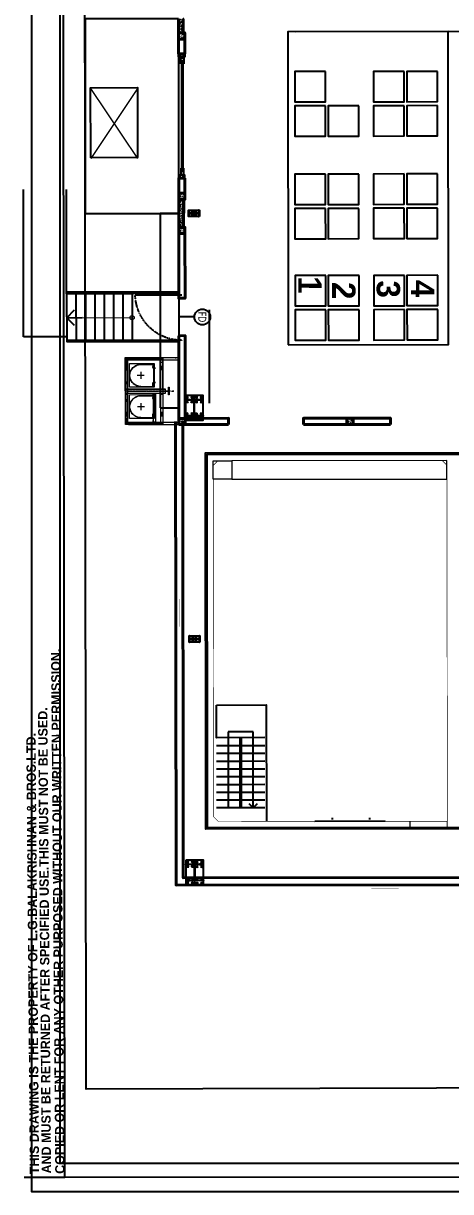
# Model space of a CAD drawing. Header units: feet. Extents: x -99009 to 3252343, y -11094690 to 9035152.
# Drawn here: x 2397551 to 2411264, y -2013009 to -1975477 of the extents above; entities that cross this region are included whole.
import ezdxf

# ---------------------------------------------------------------- set-up
doc = ezdxf.new("R2010")
doc.units = ezdxf.units.FT
for name, pattern in [('CENTER', [2, 1.25, -0.25, 0.25, -0.25]), ('HIDDEN', [0.375, 0.25, -0.125]), ('HIDDEN2', [0.1875, 0.125, -0.0625])]:
    doc.linetypes.add(name, pattern=pattern)
for name, color, linetype in [('1', 1, 'Continuous'), ('DOOR', 5, 'Continuous'), ('HATCH', 252, 'Continuous'), ('TEXT DETAILS', 190, 'Continuous'), ('WALL DIMENSIONS', 40, 'Continuous')]:
    doc.layers.add(name, color=color, linetype=linetype)
for name, color, linetype, lineweight in [('ELEVATION', 2, 'Continuous', 25), ('ELEVATION 1', 254, 'Continuous', 15), ('GANGWAY', 51, 'Continuous', 25), ('RCC', 3, 'Continuous', 40), ('ROAD', 134, 'Continuous', 0), ('WALL', 10, 'Continuous', 40)]:
    doc.layers.add(name, color=color, linetype=linetype, lineweight=lineweight)
doc.styles.add('CALIBRI', font='calibri.ttf', dxfattribs={"width": 0.8})
doc.styles.get("Standard").update_dxf_attribs({"font": 'GOTHICB.TTF'})
doc.dimstyles.new('MERAKI 100', dxfattribs={"dimtxt": 1250, "dimasz": 500, "dimexe": 150, "dimexo": 0, "dimgap": 0, "dimtad": 0, "dimdec": 0, "dimzin": 0, "dimdsep": 46, "dimtxsty": 'CALIBRI', "dimblk": 'OPEN90', "dimcen": 0, "dimclrd": 8, "dimclre": 8, "dimclrt": 256, "dimadec": 0, "dimazin": 0, "dimtfac": 1, "dimtdec": 0, "dimtix": 1, "dimtofl": 0, "dimtmove": 0, "dimatfit": 0, "dimldrblk": 'OPEN90', "dimfxl": 1, "dimtolj": 1, "dimtzin": 0, "dimlwd": -1, "dimlwe": -1, "dimarcsym": 1})

# ---------------------------------------------------------------- blocks, each defined once
blk = doc.blocks.new('CHANNEL')
for points in [[(-50, 100), (0, 100), (0, 0), (-200, 0), (-200, 100), (-150, 100)], [(-129, 50), (-171, 50)], [(-150, 71), (-150, 29)], [(-29, 50), (-71, 50)], [(-50, 71), (-50, 29)]]:
    blk.add_lwpolyline(points)
blk = doc.blocks.new('RS-1')
for points in [[(272528, 232713), (272328, 232713), (272328, 232613), (272528, 232613)], [(275878, 232713), (276078, 232713), (276078, 232613), (275878, 232613)]]:
    blk.add_lwpolyline(points)
blk.add_lwpolyline([(275978, 232688), (275978, 232638), (272428, 232638), (272428, 232688)], close=True)
at = {"layer": 'ELEVATION'}
blk.add_lwpolyline([(272303, 232783), (276103, 232783)], dxfattribs=at)
at = {"layer": 'ELEVATION', "xscale": -1, "rotation": 89.99999999999994}
blk.add_blockref('CHANNEL', (272303, 232583), dxfattribs=at)
at = {"layer": 'ELEVATION', "rotation": 270}
blk.add_blockref('CHANNEL', (276103, 232583), dxfattribs=at)
blk = doc.blocks.new('SL')
at = {"layer": 'ELEVATION 1', "color": 1, "true_color": 0xff0000}
for points in [[(-37.9, 5), (-36.3, 5)], [(-37.9, 2.5), (-36.3, 2.5)], [(0, -0.1), (0, 0.1)], [(37.8, 5), (36.3, 5)], [(37.8, 2.5), (36.3, 2.5)], [(-27.1, -12.7), (-27.1, -13.6)], [(-25.7, -13.8), (-25.7, -12.4)], [(-24.3, -12.7), (-24.3, -13.6)], [(0, -1.7), (0, -0.4)], [(0, -2.2), (0, -1.9)], [(0, -4.2), (0, -3.9)], [(0, -5.7), (0, -4.4)], [(0, -6.2), (0, -6)], [(0, -7.7), (0, -6.5)], [(0, -8.3), (0, -8)], [(0, -9.8), (0, -8.5)], [(0, -10.3), (0, -10)], [(0, -11.8), (0, -10.5)], [(0, -12.3), (0, -12.1)], [(0, -13.8), (0, -12.6)], [(24.3, -12.7), (24.3, -13.6)], [(25.7, -13.8), (25.7, -12.4)], [(27.1, -12.7), (27.1, -13.6)], [(-35.3, -23.6), (-36.8, -23.6)], [(-36.5, -22.2), (-35.6, -22.2)], [(-36.5, -25), (-35.6, -25)], [(-36.1, -22.6), (-36.1, -21.8)], [(-36.1, -24.3), (-36.1, -22.9)], [(-36.1, -24.6), (-36.1, -25.4)], [(-26.7, -13.2), (-27.5, -13.2)], [(-26.4, -13.2), (-25, -13.2)], [(-24.7, -13.2), (-23.9, -13.2)], [(0, -14.4), (0, -14.1)], [(0, -15.9), (0, -14.6)], [(0, -16.4), (0, -16.1)], [(0, -17.9), (0, -16.6)], [(0, -18.4), (0, -18.2)], [(0, -19.9), (0, -18.7)], [(0, -20.4), (0, -20.1)], [(0, -21.9), (0, -20.6)], [(0, -22.4), (0, -22.1)], [(0, -23.9), (0, -22.6)], [(0, -24.4), (0, -24.2)], [(0, -26), (0, -24.7)], [(3, -22.7), (3, -20.1)], [(3.8, -23.2), (3.8, -21.9)], [(24.7, -13.2), (23.9, -13.2)], [(25, -13.2), (26.4, -13.2)], [(26.7, -13.2), (27.5, -13.2)], [(33.3, -23.2), (33.3, -22.1)], [(35.3, -23.6), (36.7, -23.6)], [(36.5, -22.2), (35.6, -22.2)], [(36.5, -25), (35.6, -25)], [(36.1, -22.6), (36.1, -21.8)], [(36.1, -24.3), (36.1, -22.9)], [(36.1, -24.6), (36.1, -25.4)], [(-21.3, -36.3), (-13.5, -36.3)], [(-17.4, -32.4), (-17.4, -40.2)], [(0, -26.5), (0, -26.2)], [(0, -28), (0, -26.7)], [(0, -28.5), (0, -28.2)], [(0, -30), (0, -28.7)], [(0, -30.5), (0, -30.3)], [(0, -32), (0, -30.8)], [(0, -32.6), (0, -32.3)], [(0, -34.1), (0, -32.8)], [(0, -34.6), (0, -34.3)], [(0, -36.1), (0, -34.8)], [(0, -36.6), (0, -36.4)], [(0, -38.1), (0, -36.9)], [(0, -38.7), (0, -38.4)], [(0, -40.2), (0, -38.9)], [(13.5, -36.3), (21.3, -36.3)], [(17.4, -32.4), (17.4, -40.2)], [(-35.3, -41.7), (-36.8, -41.7)], [(-35.3, -46.9), (-36.7, -46.9)], [(-36.7, -46.9), (-36.7, -48.7)], [(-32.5, -52.9), (-32.9, -52.9), (-33.2, -52.9), (-33.5, -52.8), (-33.9, -52.7), (-34.2, -52.5), (-34.5, -52.4), (-34.8, -52.2), (-35.1, -52), (-35.4, -51.8), (-35.6, -51.5), (-35.9, -51.3), (-36.1, -51), (-36.2, -50.7), (-36.4, -50.4), (-36.5, -50.1), (-36.7, -49.7), (-36.7, -49.4), (-36.7, -49.1), (-36.7, -48.7)], [(-35.3, -48.7), (-36.7, -48.7)], [(-36.5, -40.3), (-35.6, -40.3)], [(-36.5, -43.1), (-35.6, -43.1)], [(-36.1, -40.8), (-36.1, -39.9)], [(-36.1, -42.5), (-36.1, -40.9)], [(-36.1, -42.7), (-36.1, -43.5)], [(-35.3, -46.9), (-35.3, -48.7)], [(-32.5, -51.4), (-32.9, -51.4), (-33.1, -51.4), (-33.4, -51.3), (-33.6, -51.2), (-33.9, -51.1), (-34.1, -50.9), (-34.4, -50.8), (-34.5, -50.5), (-34.7, -50.3), (-34.9, -50.1), (-35.1, -49.8), (-35.1, -49.6), (-35.2, -49.2), (-35.2, -49), (-35.3, -48.7)], [(-32.5, -51.4), (-32.5, -52.9)], [(-32.5, -51.4), (-30.8, -51.4)], [(-30.8, -51.4), (-30.8, -52.9)], [(-26.7, -52.1), (-27.5, -52.1)], [(-27.1, -51.8), (-27.1, -52.5)], [(-26.4, -52.1), (-25, -52.1)], [(-25.7, -52.9), (-25.7, -51.4)], [(-24.7, -52.1), (-23.9, -52.1)], [(-24.3, -51.8), (-24.3, -52.5)], [(0, -40.7), (0, -40.4)], [(0, -42.2), (0, -40.9)], [(0, -42.7), (0, -42.5)], [(0, -44.2), (0, -43)], [(0, -44.7), (0, -44.4)], [(0, -46.2), (0, -44.9)], [(0, -46.7), (0, -46.4)], [(0, -48.2), (0, -46.9)], [(0, -48.7), (0, -48.5)], [(0, -50.2), (0, -49)], [(0, -50.8), (0, -50.5)], [(0, -51.9), (0, -51)], [(24.7, -52.1), (23.9, -52.1)], [(24.3, -51.8), (24.3, -52.5)], [(25, -52.1), (26.4, -52.1)], [(25.7, -52.9), (25.7, -51.4)], [(26.7, -52.1), (27.5, -52.1)], [(27.1, -51.8), (27.1, -52.5)], [(31, -51.4), (31, -52.9)], [(32.7, -51.4), (31, -51.4)], [(32.7, -51.4), (33, -51.4), (33.3, -51.4), (33.5, -51.3), (33.8, -51.2), (34, -51.1), (34.3, -50.9), (34.5, -50.8), (34.7, -50.5), (34.9, -50.3), (35.1, -50.1), (35.2, -49.8), (35.3, -49.6), (35.4, -49.2), (35.4, -49), (35.5, -48.7)], [(32.7, -52.9), (33, -52.9), (33.4, -52.9), (33.7, -52.8), (34, -52.7), (34.4, -52.5), (34.7, -52.4), (35, -52.2), (35.3, -52), (35.6, -51.8), (35.8, -51.5), (36.1, -51.3), (36.2, -51), (36.4, -50.7), (36.6, -50.4), (36.7, -50.1), (36.8, -49.7), (36.8, -49.4), (36.9, -49.1), (36.9, -48.7)], [(32.7, -51.4), (32.7, -52.9)], [(35.3, -41.7), (36.7, -41.7)], [(35.5, -46.9), (36.9, -46.9)], [(35.5, -46.9), (35.5, -48.7)], [(35.5, -48.7), (36.9, -48.7)], [(36.5, -40.3), (35.6, -40.3)], [(36.5, -43.1), (35.6, -43.1)], [(36.1, -40.8), (36.1, -39.9)], [(36.1, -42.5), (36.1, -40.9)], [(36.1, -42.7), (36.1, -43.5)], [(36.9, -46.9), (36.9, -48.7)], [(-32.5, -52.9), (-30.8, -52.9)], [(32.7, -52.9), (31, -52.9)]]:
    blk.add_lwpolyline(points, dxfattribs=at)
at = {"layer": 'ELEVATION 1', "color": 6, "true_color": 0xff00ff}
for points in [[(-37.4, -49.9), (-37.4, 6.1)], [(-37.4, 6.1), (-34.8, 6.1)], [(-34.8, -49.9), (-34.8, 6.1)], [(34.8, -49.9), (34.8, 6.1)], [(37.4, 6.1), (34.8, 6.1)], [(37.4, -49.9), (37.4, 6.1)], [(-2.6, -11.9), (-34.8, -11.9)], [(2.6, -11.9), (34.8, -11.9)], [(-2.6, -14.5), (-37.3, -14.5)], [(2.6, -14.5), (37.3, -14.5)], [(3, -20.1), (34.5, -20.1)], [(3, -22.7), (34.5, -22.7)], [(34.5, -20.1), (34.5, -22.7)], [(34.8, -50.9), (-34.8, -50.9)], [(37.3, -53.6), (-37.3, -53.6)]]:
    blk.add_lwpolyline(points, dxfattribs=at)
at = {"layer": 'ELEVATION 1', "color": 4, "true_color": 0x00ffff}
for points in [[(-37.3, -49.9), (-37.3, 6.5)], [(37.3, -49.9), (37.3, 6.1)], [(-2.6, -14.4), (-37.3, -14.4)], [(2.6, -14.4), (37.3, -14.4)], [(37.3, -53.3), (-37.3, -53.3)]]:
    blk.add_lwpolyline(points, dxfattribs=at)
at = {"layer": 'ELEVATION 1'}
for points in [[(-37.3, 6.5), (-36.9, 6.5), (-36.9, 0.7), (-37.3, 0.7)], [(37.3, 6.5), (36.8, 6.5), (36.8, 0.7), (37.3, 0.7)], [(37.4, -11.9), (37.4, -53.6), (-37.4, -53.6), (-37.4, -11.9)], [(-27.9, -14), (-27.9, -12.3), (-23.5, -12.3), (-23.5, -14)], [(-27.1, -12.9), (-26.9, -13), (-26.8, -13.2), (-26.9, -13.3), (-27.1, -13.3), (-27.3, -13.3), (-27.3, -13.2), (-27.3, -13)], [(-24.3, -12.9), (-24.5, -13), (-24.5, -13.2), (-24.5, -13.3), (-24.3, -13.3), (-24.1, -13.3), (-24.1, -13.2), (-24.1, -13)], [(-4.4, -5.5), (-4.4, -4.6), (4.3, -4.6), (4.3, -5.5)], [(23.5, -14), (23.5, -12.3), (27.9, -12.3), (27.9, -14)], [(24.3, -12.9), (24.5, -13), (24.5, -13.2), (24.5, -13.3), (24.3, -13.3), (24.1, -13.3), (24, -13.2), (24.1, -13)], [(27.1, -12.9), (26.9, -13), (26.8, -13.2), (26.9, -13.3), (27.1, -13.3), (27.2, -13.3), (27.3, -13.2), (27.2, -13)], [(-35.2, -25.9), (-36.9, -25.9), (-36.9, -21.3), (-35.2, -21.3)], [(-36.2, -22.2), (-36.2, -22.3), (-36.1, -22.4), (-35.9, -22.3), (-35.9, -22.2), (-35.9, -22.1), (-36.1, -22), (-36.2, -22.1)], [(-36.2, -25), (-36.2, -24.8), (-36.1, -24.8), (-35.9, -24.8), (-35.9, -25), (-35.9, -25.1), (-36.1, -25.2), (-36.2, -25.1)], [(-4.3, -21.4), (-4.3, -49), (-30.9, -49), (-30.9, -21.4)], [(-26.6, -22.7), (-27.1, -22.7), (-27.1, -22.9), (-26.6, -22.9), (-26.6, -22.7)], [(-7.8, -22.7), (-8.3, -22.7), (-8.3, -22.9), (-7.8, -22.9), (-7.8, -22.7)], [(2.6, -22.6), (2.6, -22.4), (5.1, -22.4), (5.1, -22.6)], [(30.5, -21.4), (30.5, -49), (4, -49), (4, -21.4)], [(8.3, -22.7), (7.7, -22.7), (7.7, -22.9), (8.3, -22.9), (8.3, -22.7)], [(27.1, -22.7), (26.6, -22.7), (26.6, -22.9), (27.1, -22.9), (27.1, -22.7)], [(37.3, -22.6), (37.3, -22.4), (32, -22.4), (32, -22.6)], [(35.2, -25.9), (36.9, -25.9), (36.9, -21.3), (35.2, -21.3)], [(36.2, -22.2), (36.2, -22.3), (36.1, -22.4), (35.9, -22.3), (35.8, -22.2), (35.9, -22.1), (36.1, -22), (36.2, -22.1)], [(36.2, -25), (36.2, -24.8), (36.1, -24.8), (35.9, -24.8), (35.8, -25), (35.9, -25.1), (36.1, -25.2), (36.2, -25.1)], [(0, -50.1), (0, -31.9), (0.6, -31.9), (0.6, -50.1)], [(-35.2, -44), (-36.9, -44), (-36.9, -39.4), (-35.2, -39.4)], [(-36.2, -40.3), (-36.2, -40.4), (-36.1, -40.5), (-35.9, -40.4), (-35.9, -40.3), (-35.9, -40.2), (-36.1, -40.1), (-36.2, -40.2)], [(-36.2, -43.1), (-36.2, -43), (-36.1, -42.9), (-35.9, -43), (-35.9, -43.1), (-35.9, -43.2), (-36.1, -43.3), (-36.2, -43.2)], [(-27.9, -53), (-27.9, -51.3), (-23.5, -51.3), (-23.5, -53)], [(-27.1, -51.9), (-26.9, -52), (-26.8, -52.1), (-26.9, -52.3), (-27.1, -52.4), (-27.3, -52.3), (-27.3, -52.1), (-27.3, -52)], [(-24.3, -51.9), (-24.5, -52), (-24.5, -52.1), (-24.5, -52.3), (-24.3, -52.4), (-24.1, -52.3), (-24.1, -52.1), (-24.1, -52)], [(23.5, -53), (23.5, -51.3), (27.9, -51.3), (27.9, -53)], [(24.3, -51.9), (24.5, -52), (24.5, -52.1), (24.5, -52.3), (24.3, -52.4), (24.1, -52.3), (24, -52.1), (24.1, -52)], [(27.1, -51.9), (26.9, -52), (26.8, -52.1), (26.9, -52.3), (27.1, -52.4), (27.2, -52.3), (27.3, -52.1), (27.2, -52)], [(35.2, -44), (36.9, -44), (36.9, -39.4), (35.2, -39.4)], [(36.2, -40.3), (36.2, -40.4), (36.1, -40.5), (35.9, -40.4), (35.8, -40.3), (35.9, -40.2), (36.1, -40.1), (36.2, -40.2)], [(36.2, -43.1), (36.2, -43), (36.1, -42.9), (35.9, -43), (35.8, -43.1), (35.9, -43.2), (36.1, -43.3), (36.2, -43.2)]]:
    blk.add_lwpolyline(points, close=True, dxfattribs=at)
at = {"layer": 'ELEVATION 1', "color": 8, "true_color": 0x808080}
for points in [[(0, 0.3), (0, -1)], [(0, -1.2), (0, -1.5)], [(0, -3.3), (0, -3.5)], [(0, -3.8), (0, -5)], [(0, -5.3), (0, -5.5)], [(0, -5.8), (0, -7.1)], [(0, -7.3), (0, -7.6)], [(0, -7.8), (0, -9.1)], [(0, -9.4), (0, -9.6)], [(0, -9.9), (0, -11.1)], [(0, -11.4), (0, -11.6)], [(0, -11.9), (0, -13.2)], [(0, -13.4), (0, -13.7)], [(0, -13.9), (0, -15.1)], [(0, -15.4), (0, -15.6)], [(0, -15.9), (0, -17.1)], [(0, -17.4), (0, -17.7)], [(0, -17.9), (0, -19.2)], [(0, -19.4), (0, -19.7)], [(0, -19.9), (0, -21.2)], [(0, -21.5), (0, -21.7)], [(0, -22), (0, -23.2)], [(0, -23.5), (0, -23.7)], [(0, -24), (0, -25.3)], [(0, -25.5), (0, -25.8)], [(0, -26), (0, -27.3)], [(0, -27.6), (0, -27.8)], [(0, -28.1), (0, -29.3)], [(0, -29.6), (0, -29.8)], [(0, -30.1), (0, -31.4)], [(0, -31.6), (0, -31.9)], [(0, -32.1), (0, -33.4)], [(0, -33.7), (0, -33.9)], [(0, -34.2), (0, -35.4)], [(0, -35.7), (0, -35.9)], [(0, -36.2), (0, -37.5)], [(0, -37.7), (0, -38)], [(0, -38.2), (0, -39.5)], [(0, -39.8), (0, -40)], [(0, -40.2), (0, -41.4)], [(0, -41.7), (0, -42)], [(0, -42.2), (0, -43.5)], [(0, -43.7), (0, -44)], [(0, -44.2), (0, -45.5)], [(0, -45.8), (0, -46)], [(0, -46.3), (0, -47.5)], [(0, -47.8), (0, -48)], [(0, -48.3), (0, -49.6)], [(0, -49.8), (0, -50.1)], [(0, -50.3), (0, -51.6)], [(0, -51.9), (0, -52.1)], [(0, -52.4), (0, -53.6)], [(0, -53.9), (0, -54.1)]]:
    blk.add_lwpolyline(points, dxfattribs=at)
at = {"layer": 'ELEVATION 1', "color": 3, "true_color": 0x00ff00}
for points in [[(37.4, -11.9), (37.4, -53.6), (-37.4, -53.6), (-37.4, -11.9)], [(-26.4, -13.2), (-26.2, -13.7), (-25.7, -13.8), (-25.1, -13.7), (-25, -13.2), (-25.1, -12.7), (-25.7, -12.4), (-26.2, -12.7)], [(25, -13.2), (25.1, -13.7), (25.7, -13.8), (26.2, -13.7), (26.4, -13.2), (26.2, -12.7), (25.7, -12.4), (25.1, -12.7)], [(-36.1, -24.3), (-35.6, -24.1), (-35.3, -23.6), (-35.6, -23.1), (-36.1, -22.9), (-36.6, -23.1), (-36.8, -23.6), (-36.6, -24.1)], [(36.1, -24.3), (35.6, -24.1), (35.3, -23.6), (35.6, -23.1), (36.1, -22.9), (36.6, -23.1), (36.7, -23.6), (36.6, -24.1)], [(-36.1, -42.5), (-35.6, -42.2), (-35.3, -41.7), (-35.6, -41.2), (-36.1, -40.9), (-36.6, -41.2), (-36.8, -41.7), (-36.6, -42.2)], [(-26.4, -52.1), (-26.2, -52.7), (-25.7, -52.9), (-25.1, -52.7), (-25, -52.1), (-25.1, -51.6), (-25.7, -51.4), (-26.2, -51.6)], [(25, -52.1), (25.1, -52.7), (25.7, -52.9), (26.2, -52.7), (26.4, -52.1), (26.2, -51.6), (25.7, -51.4), (25.1, -51.6)], [(36.1, -42.5), (35.6, -42.2), (35.3, -41.7), (35.6, -41.2), (36.1, -40.9), (36.6, -41.2), (36.7, -41.7), (36.6, -42.2)]]:
    blk.add_lwpolyline(points, close=True, dxfattribs=at)
at = {"layer": 'ELEVATION 1'}
for points in [[(-37.4, -11.9), (-34.8, -11.9)], [(-34.8, -11.9), (-34.8, -14.4)], [(-31.8, -11.9), (-31.8, -14.5)], [(-27.1, -14), (-27.1, -12.3)], [(-24.3, -14), (-24.3, -12.3)], [(24.3, -14), (24.3, -12.3)], [(27.1, -14), (27.1, -12.3)], [(34.8, -14.4), (34.8, -11.9)], [(-35.2, -22.2), (-36.9, -22.2)], [(-35.2, -25), (-36.9, -25)], [(-36.1, -21.3), (-36.1, -25.9)], [(-29.8, -36.3), (-29.8, -22.7)], [(-29.8, -22.7), (-25.7, -22.7)], [(-29.6, -36.3), (-29.6, -22.9)], [(-29.6, -22.9), (-25.7, -22.9)], [(-23.5, -13.2), (-27.9, -13.2)], [(-26.8, -22), (-26.8, -23.6)], [(-25.7, -22.7), (-25.7, -22.9)], [(-5.1, -22.7), (-9.1, -22.7)], [(-9.1, -22.7), (-9.1, -22.9)], [(-5.2, -22.9), (-9.1, -22.9)], [(-8, -22), (-8, -23.6)], [(-5.2, -36.3), (-5.2, -22.9)], [(-5.1, -36.3), (-5.1, -22.7)], [(5.1, -36.3), (5.1, -22.7)], [(5.1, -22.7), (9.1, -22.7)], [(5.2, -36.3), (5.2, -22.9)], [(5.2, -22.9), (9.1, -22.9)], [(8, -22), (8, -23.6)], [(9.1, -22.7), (9.1, -22.9)], [(27.9, -13.2), (23.5, -13.2)], [(29.8, -22.7), (25.7, -22.7)], [(25.7, -22.7), (25.7, -22.9)], [(29.6, -22.9), (25.7, -22.9)], [(26.8, -22), (26.8, -23.6)], [(29.6, -36.3), (29.6, -22.9)], [(29.8, -36.3), (29.8, -22.7)], [(35.2, -22.2), (36.9, -22.2)], [(35.2, -25), (36.9, -25)], [(36.1, -21.3), (36.1, -25.9)], [(-5.1, -36.3), (-5.1, -37.5), (-5.3, -38.7), (-5.6, -39.9), (-6, -41), (-6.5, -42.1), (-7.1, -43.1), (-7.9, -44.2), (-8.7, -45), (-9.6, -45.8), (-10.6, -46.6), (-11.6, -47.2), (-12.7, -47.7), (-13.8, -48.1), (-15, -48.4), (-16.2, -48.6), (-17.4, -48.6), (-18.6, -48.6), (-19.8, -48.4), (-21, -48.1), (-22.2, -47.7), (-23.3, -47.2), (-24.3, -46.6), (-25.2, -45.8), (-26.2, -45), (-27, -44.2), (-27.7, -43.1), (-28.4, -42.1), (-28.9, -41), (-29.2, -39.9), (-29.5, -38.7), (-29.7, -37.5), (-29.8, -36.3)], [(-5.2, -36.3), (-5.2, -37.5), (-5.5, -38.7), (-5.8, -39.8), (-6.2, -40.9), (-6.7, -42), (-7.3, -43.1), (-8, -44), (-8.8, -44.9), (-9.7, -45.7), (-10.7, -46.4), (-11.7, -47), (-12.8, -47.5), (-13.9, -48), (-15.1, -48.2), (-16.3, -48.4), (-17.4, -48.5), (-18.6, -48.4), (-19.8, -48.2), (-21, -48), (-22.1, -47.5), (-23.2, -47), (-24.2, -46.4), (-25.1, -45.7), (-26.1, -44.9), (-26.8, -44), (-27.5, -43.1), (-28.2, -42), (-28.7, -40.9), (-29.1, -39.8), (-29.4, -38.7), (-29.5, -37.5), (-29.6, -36.3)], [(29.8, -36.3), (29.7, -37.5), (29.5, -38.7), (29.2, -39.9), (28.8, -41), (28.3, -42.1), (27.7, -43.1), (26.9, -44.2), (26.2, -45), (25.2, -45.8), (24.3, -46.6), (23.2, -47.2), (22.1, -47.7), (21, -48.1), (19.8, -48.4), (18.6, -48.6), (17.4, -48.6), (16.2, -48.6), (15, -48.4), (13.8, -48.1), (12.7, -47.7), (11.6, -47.2), (10.5, -46.6), (9.6, -45.8), (8.6, -45), (7.9, -44.2), (7.1, -43.1), (6.5, -42.1), (6, -41), (5.6, -39.9), (5.2, -38.7), (5.1, -37.5), (5.1, -36.3)], [(29.6, -36.3), (29.5, -37.5), (29.4, -38.7), (29, -39.8), (28.7, -40.9), (28.2, -42), (27.5, -43.1), (26.8, -44), (26, -44.9), (25.1, -45.7), (24.2, -46.4), (23.1, -47), (22.1, -47.5), (20.9, -48), (19.8, -48.2), (18.6, -48.4), (17.4, -48.5), (16.2, -48.4), (15, -48.2), (13.9, -48), (12.7, -47.5), (11.7, -47), (10.7, -46.4), (9.7, -45.7), (8.8, -44.9), (8, -44), (7.3, -43.1), (6.7, -42), (6.2, -40.9), (5.8, -39.8), (5.4, -38.7), (5.2, -37.5), (5.2, -36.3)], [(-35.2, -40.3), (-36.9, -40.3)], [(-35.2, -43.1), (-36.9, -43.1)], [(-36.1, -39.4), (-36.1, -44)], [(-34.8, -53.3), (-34.8, -50.9)], [(-23.5, -52.1), (-27.9, -52.1)], [(-27.1, -53), (-27.1, -51.3)], [(-24.3, -53), (-24.3, -51.3)], [(27.9, -52.1), (23.5, -52.1)], [(24.3, -53), (24.3, -51.3)], [(27.1, -53), (27.1, -51.3)], [(34.8, -53.3), (34.8, -50.9)], [(35.2, -40.3), (36.9, -40.3)], [(35.2, -43.1), (36.9, -43.1)], [(36.1, -39.4), (36.1, -44)]]:
    blk.add_lwpolyline(points, dxfattribs=at)
at = {"layer": 'ELEVATION 1', "color": 61, "true_color": 0xdfff7f}
for points in [[(-36.2, -12.9), (-36.3, -13), (-36.4, -13.2), (-36.3, -13.3), (-36.2, -13.4), (-36, -13.3), (-35.9, -13.2), (-36, -13)], [(3.6, -12.9), (3.8, -13), (3.9, -13.2), (3.8, -13.3), (3.6, -13.4), (3.5, -13.3), (3.4, -13.2), (3.5, -13)], [(36.2, -12.9), (36.3, -13), (36.4, -13.2), (36.3, -13.3), (36.2, -13.4), (36, -13.3), (35.9, -13.2), (36, -13)], [(-36.2, -51.9), (-36.3, -51.9), (-36.4, -52.1), (-36.3, -52.3), (-36.2, -52.4), (-36, -52.3), (-35.9, -52.1), (-36, -51.9)], [(3.6, -51.9), (3.8, -51.9), (3.9, -52.1), (3.8, -52.4), (3.6, -52.4), (3.5, -52.4), (3.4, -52.1), (3.5, -51.9)], [(36.2, -51.9), (36.3, -51.9), (36.4, -52.1), (36.3, -52.3), (36.2, -52.4), (36, -52.3), (35.9, -52.1), (36, -51.9)]]:
    blk.add_lwpolyline(points, close=True, dxfattribs=at)
for points in [[(-36.2, -12.7), (-36.2, -13.6)], [(3.6, -12.7), (3.6, -13.6)], [(36.2, -12.7), (36.2, -13.6)], [(-35.7, -13.2), (-36.6, -13.2)], [(3.2, -13.2), (4.1, -13.2)], [(35.7, -13.2), (36.5, -13.2)], [(-35.7, -52.1), (-36.6, -52.1)], [(-36.2, -51.7), (-36.2, -52.5)], [(3.2, -52.1), (4.1, -52.1)], [(3.6, -51.8), (3.6, -52.5)], [(35.7, -52.1), (36.5, -52.1)], [(36.2, -51.7), (36.2, -52.5)]]:
    blk.add_lwpolyline(points, dxfattribs=at)
at = {"layer": 'ELEVATION 1', "color": 1, "true_color": 0xff0000}
for points in [[(-26.3, -13.2), (-26.2, -13.6), (-25.7, -13.8), (-25.2, -13.6), (-25.1, -13.2), (-25.2, -12.7), (-25.7, -12.5), (-26.2, -12.7)], [(25.1, -13.2), (25.2, -13.6), (25.7, -13.8), (26.2, -13.6), (26.3, -13.2), (26.2, -12.7), (25.7, -12.5), (25.2, -12.7)], [(-36.1, -24.3), (-35.6, -24.1), (-35.4, -23.6), (-35.6, -23.2), (-36.1, -22.9), (-36.5, -23.2), (-36.7, -23.6), (-36.5, -24.1)], [(36.1, -24.3), (35.6, -24.1), (35.4, -23.6), (35.6, -23.2), (36.1, -22.9), (36.5, -23.2), (36.7, -23.6), (36.5, -24.1)], [(-36.1, -42.4), (-35.6, -42.2), (-35.4, -41.7), (-35.6, -41.3), (-36.1, -41), (-36.5, -41.3), (-36.7, -41.7), (-36.5, -42.2)], [(-26.3, -52.1), (-26.2, -52.6), (-25.7, -52.8), (-25.2, -52.6), (-25.1, -52.1), (-25.2, -51.7), (-25.7, -51.5), (-26.2, -51.7)], [(25.1, -52.1), (25.2, -52.6), (25.7, -52.8), (26.2, -52.6), (26.3, -52.1), (26.2, -51.7), (25.7, -51.5), (25.2, -51.7)], [(36.1, -42.4), (35.6, -42.2), (35.4, -41.7), (35.6, -41.3), (36.1, -41), (36.5, -41.3), (36.7, -41.7), (36.5, -42.2)]]:
    blk.add_lwpolyline(points, close=True, dxfattribs=at)
at = {"layer": 'ELEVATION 1', "color": 151, "true_color": 0x7fbfff}
blk.add_lwpolyline([(-2.6, -53.3), (-2.6, -9.1), (2.6, -9.1), (2.6, -53.3)], close=True, dxfattribs=at)
for points in [[(-2.2, -53.3), (-2.2, -9.1)], [(2.2, -53.3), (2.2, -9.1)]]:
    blk.add_lwpolyline(points, dxfattribs=at)
at = {"layer": 'ELEVATION 1', "color": 2, "true_color": 0xffff00}
for points in [[(-35.3, -16.2), (-35.5, -15.7), (-36, -15.5), (-36.5, -15.7), (-36.7, -16.2), (-36.5, -16.7), (-36, -16.9), (-35.5, -16.7)], [(36.9, -16.2), (36.7, -15.7), (36.2, -15.5), (35.6, -15.7), (35.5, -16.2), (35.6, -16.7), (36.2, -16.9), (36.7, -16.7)], [(-35.3, -42.1), (-35.5, -41.6), (-36, -41.4), (-36.5, -41.6), (-36.7, -42.1), (-36.5, -42.6), (-36, -42.9), (-35.5, -42.6)], [(-28.1, -52.2), (-28.4, -51.6), (-28.9, -51.4), (-29.4, -51.6), (-29.6, -52.2), (-29.4, -52.7), (-28.9, -52.9), (-28.4, -52.7)], [(-8.5, -52.2), (-8.7, -51.6), (-9.2, -51.4), (-9.7, -51.6), (-10, -52.2), (-9.7, -52.7), (-9.2, -52.9), (-8.7, -52.7)], [(11.2, -52.2), (10.9, -51.6), (10.4, -51.4), (9.9, -51.6), (9.7, -52.2), (9.9, -52.7), (10.4, -52.9), (10.9, -52.7)], [(32.9, -52.2), (32.6, -51.6), (32.1, -51.4), (31.6, -51.6), (31.3, -52.2), (31.6, -52.7), (32.1, -52.9), (32.6, -52.7)], [(36.9, -40.3), (36.7, -39.8), (36.2, -39.5), (35.6, -39.8), (35.5, -40.3), (35.6, -40.8), (36.2, -40.9), (36.7, -40.8)]]:
    blk.add_lwpolyline(points, close=True, dxfattribs=at)
for points in [[(-36.7, -48.7), (-36.7, -16.2)], [(-35.3, -16.2), (-35.3, -48.7)], [(3, -22.6), (7.5, -22.6)], [(10.7, -22.6), (17.1, -22.6)], [(20.3, -22.6), (26.8, -22.6)], [(30, -22.6), (34.5, -22.6)], [(35.5, -48.1), (35.5, -16.2)], [(36.9, -16.2), (36.9, -48.1)], [(-36, -46.9), (-36, -48.7)], [(-32.5, -52.2), (-32.9, -52.1), (-33.2, -52.1), (-33.4, -52), (-33.8, -51.9), (-34.1, -51.8), (-34.4, -51.7), (-34.6, -51.4), (-34.9, -51.3), (-35.1, -51), (-35.3, -50.8), (-35.5, -50.5), (-35.6, -50.2), (-35.8, -49.9), (-35.9, -49.7), (-36, -49.3), (-36, -49), (-36, -48.7)], [(-32.5, -52.2), (-32.9, -52.1), (-33.2, -52.1), (-33.4, -52), (-33.8, -51.9), (-34.1, -51.8), (-34.4, -51.7), (-34.6, -51.4), (-34.9, -51.3), (-35.1, -51), (-35.3, -50.8), (-35.5, -50.5), (-35.6, -50.2), (-35.8, -49.9), (-35.9, -49.7), (-36, -49.3), (-36, -49), (-36, -48.7)], [(-32.5, -51.4), (32.5, -51.4)], [(-2.6, -53.3), (-2.6, -50.9)], [(-2.2, -53.3), (-2.2, -50.9)], [(2.2, -53.3), (2.2, -50.9)], [(2.6, -53.3), (2.6, -50.9)], [(32.7, -52.2), (33, -52.1), (33.4, -52.1), (33.6, -52), (34, -51.9), (34.3, -51.8), (34.5, -51.6), (34.8, -51.4), (35.1, -51.3), (35.3, -51), (35.5, -50.8), (35.6, -50.5), (35.8, -50.2), (36, -49.9), (36.1, -49.7), (36.2, -49.3), (36.2, -49), (36.2, -48.7)], [(32.7, -52.2), (33, -52.1), (33.4, -52.1), (33.6, -52), (34, -51.9), (34.3, -51.8), (34.5, -51.6), (34.8, -51.4), (35.1, -51.3), (35.3, -51), (35.5, -50.8), (35.6, -50.5), (35.8, -50.2), (36, -49.9), (36.1, -49.7), (36.2, -49.3), (36.2, -49), (36.2, -48.7)], [(36.2, -46.9), (36.2, -48.7)], [(-32.5, -52.2), (-30.8, -52.2)], [(32.5, -52.9), (-32.5, -52.9)], [(32.7, -52.2), (31, -52.2)]]:
    blk.add_lwpolyline(points, dxfattribs=at)
at = {"layer": 'ELEVATION 1', "color": 5, "true_color": 0x0000ff}
for points in [[(-28, -22.7), (-25.4, -22.7), (-25.4, -20.1), (-25.7, -20.1), (-25.7, -22.5), (-28, -22.5)], [(-26.6, -22.5), (-27.1, -22.5), (-27.1, -22.7), (-26.6, -22.7), (-26.6, -22.5)], [(-7.1, -22.7), (-9.7, -22.7), (-9.7, -20.1), (-9.6, -20.1), (-9.6, -22.5), (-7.1, -22.5)], [(-8.6, -22.5), (-8.1, -22.5), (-8.1, -22.7), (-8.6, -22.7), (-8.6, -22.5)], [(6.8, -22.7), (9.4, -22.7), (9.4, -20.1), (9.1, -20.1), (9.1, -22.5), (6.8, -22.5)], [(8.3, -22.5), (7.7, -22.5), (7.7, -22.7), (8.3, -22.7), (8.3, -22.5)], [(27.7, -22.7), (25.1, -22.7), (25.1, -20.1), (25.3, -20.1), (25.3, -22.5), (27.7, -22.5)], [(26.2, -22.5), (26.8, -22.5), (26.8, -22.7), (26.2, -22.7), (26.2, -22.5)]]:
    blk.add_lwpolyline(points, close=True, dxfattribs=at)
for points in [[(-26.8, -21.8), (-26.8, -23.3)], [(-8.6, -20.9), (-26.5, -20.9)], [(-26.5, -21.7), (-26.5, -20.9)], [(-19.5, -21.3), (-26.5, -21.3)], [(-8.6, -21.7), (-26.5, -21.7)], [(-16.9, -21.3), (-18.2, -21.3)], [(-8.6, -21.3), (-15.7, -21.3)], [(-8.6, -21.7), (-8.6, -20.9)], [(-8.4, -21.8), (-8.4, -23.3)], [(8, -21.8), (8, -23.3)], [(26.2, -20.9), (8.3, -20.9)], [(8.3, -21.7), (8.3, -20.9)], [(15.3, -21.3), (8.3, -21.3)], [(26.2, -21.7), (8.3, -21.7)], [(17.9, -21.3), (16.6, -21.3)], [(26.2, -21.3), (19.1, -21.3)], [(26.2, -21.7), (26.2, -20.9)], [(26.5, -21.8), (26.5, -23.3)]]:
    blk.add_lwpolyline(points, dxfattribs=at)
blk = doc.blocks.new('RCC COLUMN')
at = {"layer": 'ROAD'}
h = blk.add_hatch(dxfattribs=at)
h.set_pattern_fill('AR-CONC', color=252, scale=10)
h.set_pattern_definition([(50, (-23146.816, 205572.735), (71.726018, -6.275213), [7.5, -82.5]), (355, (-23146.82, 205572.735), (-13.875133, 75.219213), [6, -66]), (100.451444, (-23140.84, 205572.21), (57.850885, 68.944), [6.37402, -70.11421]), (46.1842, (-23146.82, 205592.735), (106.724133, -16.551928), [11.25, -123.75]), (96.635635, (-23137.92, 205591.36), (93.466195, 97.41186), [9.561034, -105.171376]), (351.184164, (-23146.82, 205592.73), (93.466195, 97.41186), [9, -99]), (21, (-23136.816, 205587.735), (59.690705, -40.261889), [7.5, -82.5]), (326, (-23136.82, 205587.735), (24.331533, 72.515005), [6, -66]), (71.451445, (-23131.84, 205584.38), (84.022238, 32.253115), [6.37402, -70.11421]), (37.5, (-23146.816, 205572.735), (1.2159855, 33.2893854), [0, -65.2, 0, -67, 0, -66.25]), (7.5, (-23146.816, 205572.735), (26.306954, 39.441171), [0, -38.2, 0, -63.7, 0, -25.25]), (327.5, (-23169.116, 205572.735), (53.3822436, -2.2554872), [0, -25, 0, -78, 0, -103.5]), (317.5, (-23179.116, 205572.735), (58.318617, 10.010498), [0, -32.5, 0, -51.8, 0, -73.5])])
h.paths.add_polyline_path([(-100, -115), (100, -115), (100, 85), (-100, 85)])
at = {"layer": 'RCC'}
blk.add_lwpolyline([(-100, -115), (100, -115), (100, 85), (-100, 85)], close=True, dxfattribs=at)
blk = doc.blocks.new('HALF PARADI')
at = {"layer": 'HATCH'}
h = blk.add_hatch(dxfattribs=at)
h.set_pattern_fill('ANSI31', color=256, scale=100, angle=315)
h.set_pattern_definition([(90, (593294.512, -61495.616), (-12.5, 8e-16), [])])
h.paths.add_polyline_path([(0, -150), (450, -150), (450, -175), (0, -175)])
at = {"layer": 'WALL DIMENSIONS'}
h = blk.add_hatch(dxfattribs=at)
h.set_pattern_fill('AR-CONC', color=252, scale=10, angle=360)
h.set_pattern_definition([(50, (546767.92, -60295.91), (71.726018, -6.2752135), [7.5, -82.5]), (355, (546767.92, -60295.91), (-13.875133, 75.219213), [6, -66]), (100.451444, (546773.9, -60296.43), (57.850885, 68.943999), [6.374019, -70.114211]), (46.1842, (546767.92, -60275.91), (106.724133, -16.551928), [11.25, -123.75]), (96.635635, (546776.82, -60277.29), (93.466195, 97.41186), [9.561034, -105.171376]), (351.184164, (546767.92, -60275.91), (93.466195, 97.41186), [9, -99]), (21, (546777.92, -60280.91), (59.690705, -40.261889), [7.5, -82.5]), (326, (546777.92, -60280.91), (24.331533, 72.5150045), [6, -66]), (71.451445, (546782.9, -60284.266), (84.022238, 32.253115), [6.374019, -70.114211]), (37.5, (546767.923, -60295.91), (1.2159855, 33.2893854), [0, -65.2, 0, -67, 0, -66.25]), (7.5, (546767.923, -60295.91), (26.3069537, 39.4411712), [0, -38.2, 0, -63.7, 0, -25.25]), (327.5, (546745.623, -60295.91), (53.3822436, -2.2554872), [0, -25, 0, -78, 0, -103.5]), (317.5, (546735.623, -60295.91), (58.318617, 10.0104982), [0, -32.5, 0, -51.8, 0, -73.5])])
h.paths.add_polyline_path([(0, 0), (450, 0), (450, -150), (0, -150)])
at = {"layer": 'ELEVATION'}
blk.add_lwpolyline([(0, -150), (450, -150), (450, -175), (0, -175)], dxfattribs=at)
at = {"layer": 'RCC'}
blk.add_lwpolyline([(0, 0), (450, 0), (450, -150), (0, -150)], dxfattribs=at)
at = {"xscale": -1, "rotation": 180}
blk.add_blockref('RCC COLUMN', (550, -115), dxfattribs=at)
blk = doc.blocks.new('DOOR 123')
blk.add_lwpolyline([(-1381, 0), (-1381, 1500, -0.410737)], format="xyb")
at = {"linetype": 'HIDDEN2'}
blk.add_lwpolyline([(-1381, 1499, -0.404482), (69, 0)], format="xyb", dxfattribs=at)
blk = doc.blocks.new('_Open90')
at = {"color": 0, "linetype": 'ByBlock', "lineweight": -2}
for p, q in [((0, 0), (-1, 0)), ((-0.5, 0.5), (0, 0)), ((0, 0), (-0.5, -0.5))]:
    blk.add_line(p, q, dxfattribs=at)
blk = doc.blocks.new('FDEAST')
at = {"layer": 'TEXT DETAILS', "linetype": 'HIDDEN', "ltscale": 0.5}
blk.add_lwpolyline([(0, 500), (0, 0)], dxfattribs=at)
at = {"layer": 'TEXT DETAILS'}
blk.add_circle((0, 753), 253, dxfattribs=at)
at = {"layer": 'TEXT DETAILS', "insert": (0, 753), "char_height": 250, "width": 261.9, "attachment_point": 5, "style": 'CALIBRI'}
blk.add_mtext('FD', dxfattribs=at)
blk = doc.blocks.new('m30ab')
at = {"color": 7}
for p, q in [((-111, 75), (-39, 75)), ((-100, 101), (-49, 50)), ((-49, 101), (-100, 50)), ((-75, 111), (-75, 39)), ((39, 75), (111, 75)), ((50, 101), (101, 50)), ((101, 101), (50, 50)), ((75, 111), (75, 39)), ((-111, -75), (-39, -75)), ((-100, -49), (-49, -100)), ((-49, -49), (-100, -100)), ((-75, -39), (-75, -111)), ((39, -75), (111, -75)), ((50, -49), (101, -100)), ((101, -49), (50, -100)), ((75, -39), (75, -111))]:
    blk.add_line(p, q, dxfattribs=at)
for centre in [(-75, 75), (75, 75), (-75, -75), (75, -75)]:
    blk.add_circle(centre, 18, dxfattribs=at)
blk = doc.blocks.new('FC1630F')
at = {"color": 1}
blk.add_lwpolyline([(1043501, 657045), (1043501, 657843), (1044071, 657843), (1044071, 657045)], close=True, dxfattribs=at)
at = {"color": 4}
for points in [[(1043599, 657694), (1043501, 657694), (1043501, 657708), (1043599, 657708)], [(1043789, 657708), (1043789, 657843), (1043783, 657843), (1043783, 657708)], [(1043974, 657694), (1044071, 657694), (1044071, 657708), (1043974, 657708)], [(1043599, 657194), (1043501, 657194), (1043501, 657180), (1043599, 657180)], [(1043789, 657180), (1043789, 657045), (1043783, 657045), (1043783, 657180)], [(1043974, 657194), (1044071, 657194), (1044071, 657180), (1043974, 657180)]]:
    blk.add_lwpolyline(points, close=True, dxfattribs=at)
at = {"color": 3}
blk.add_lwpolyline([(1043599, 657180), (1043974, 657180), (1043974, 657194), (1043789, 657194), (1043789, 657694), (1043974, 657694), (1043974, 657708), (1043599, 657708), (1043599, 657694), (1043783, 657694), (1043783, 657194), (1043599, 657194)], close=True, dxfattribs=at)
at = {"color": 1}
for p, rotation in [((1043636, 657708), 270.0000000000001), ((1043937, 657179), 90.00000000000001)]:
    blk.add_blockref('m30ab', p, dxfattribs=dict(at, rotation=rotation))
at = {"color": 1, "xscale": -1}
for p, rotation in [((1043937, 657708), 89.99999999999999), ((1043636, 657179), 270)]:
    blk.add_blockref('m30ab', p, dxfattribs=dict(at, rotation=rotation))
blk = doc.blocks.new('zw$7752')
h = blk.add_hatch(color=256)
h.dxf.hatch_style = 1
h.paths.add_polyline_path([(26, 126), (13, 126, 0.414214), (26, 113)])
h.paths.add_polyline_path([(26, 139), (26, 126), (39, 126, 0.414214)])
h = blk.add_hatch(color=256)
h.dxf.hatch_style = 1
h.paths.add_polyline_path([(26, 26), (13, 26, 0.414214), (26, 13)])
h.paths.add_polyline_path([(26, 39), (26, 26), (39, 26, 0.414214)])
h = blk.add_hatch(color=256)
h.dxf.hatch_style = 1
h.paths.add_polyline_path([(126, 126), (113, 126, 0.414214), (126, 113)])
h.paths.add_polyline_path([(126, 139), (126, 126), (139, 126, 0.414214)])
h = blk.add_hatch(color=256)
h.dxf.hatch_style = 1
h.paths.add_polyline_path([(126, 26), (113, 26, 0.414214), (126, 13)])
h.paths.add_polyline_path([(126, 39), (126, 26), (139, 26, 0.414214)])
at = {"color": 7, "linetype": 'CENTER'}
for p, q in [((0, 126), (52, 126)), ((0, 26), (52, 26)), ((26, 152), (26, 100)), ((26, 52), (26, 0)), ((100, 126), (152, 126)), ((100, 26), (152, 26)), ((126, 152), (126, 100)), ((126, 52), (126, 0))]:
    blk.add_line(p, q, dxfattribs=at)
at = {"color": 7}
for centre in [(26, 126), (26, 26), (126, 126), (126, 26)]:
    blk.add_circle(centre, 13, dxfattribs=at)
for centre in [(26, 126), (26, 26), (126, 126), (126, 26)]:
    blk.add_circle(centre, 13)
blk = doc.blocks.new('BR420G')
at = {"color": 3}
blk.add_lwpolyline([(943611, 476294), (943961, 476294), (943961, 476094), (943611, 476094)], close=True, dxfattribs=at)
at = {"color": 1}
blk.add_lwpolyline([(943629, 476294), (943629, 476094), (943636, 476094), (943636, 476191), (943936, 476191), (943936, 476094), (943943, 476094), (943943, 476294), (943936, 476294), (943936, 476196), (943636, 476196), (943636, 476294)], close=True, dxfattribs=at)
blk.add_blockref('zw$7752', (943710, 476118))
blk = doc.blocks.new('FC1630K')
at = {"color": 1}
blk.add_lwpolyline([(1044071, 664472), (1044071, 665266), (1043501, 665266), (1043501, 664472)], close=True, dxfattribs=at)
at = {"color": 4}
for points in [[(1043636, 665119), (1043501, 665119), (1043501, 665131), (1043636, 665131)], [(1043789, 665131), (1043789, 665266), (1043783, 665266), (1043783, 665131)], [(1043936, 665119), (1044071, 665119), (1044071, 665131), (1043936, 665131)], [(1043636, 664619), (1043501, 664619), (1043501, 664607), (1043636, 664607)], [(1043789, 664607), (1043789, 664472), (1043783, 664472), (1043783, 664607)], [(1043936, 664619), (1044071, 664619), (1044071, 664607), (1043936, 664607)]]:
    blk.add_lwpolyline(points, close=True, dxfattribs=at)
at = {"color": 3}
blk.add_lwpolyline([(1043936, 664607), (1043636, 664607), (1043636, 664619), (1043783, 664619), (1043783, 665119), (1043636, 665119), (1043636, 665131), (1043936, 665131), (1043936, 665119), (1043789, 665119), (1043789, 664619), (1043936, 664619)], close=True, dxfattribs=at)
at = {"color": 1}
for p, rotation in [((1043636, 665131), 270), ((1043937, 664606), 90)]:
    blk.add_blockref('m30ab', p, dxfattribs=dict(at, rotation=rotation))
at = {"color": 1, "xscale": -1}
for p, rotation in [((1043937, 665131), 90), ((1043636, 664606), 270)]:
    blk.add_blockref('m30ab', p, dxfattribs=dict(at, rotation=rotation))
blk = doc.blocks.new('east side ffs')
at = {"layer": 'ELEVATION'}
for points in [[(0, -1500), (-50, -1500), (-50, 0), (0, 0)], [(1500, -3600), (1536, -3600), (1536, 0), (1500, 0)], [(0, -3600), (-50, -3600), (-50, -1500), (0, -1500)]]:
    blk.add_lwpolyline(points, close=True, dxfattribs=at)
for points in [[(0, 0), (1500, 0)], [(-50, 0), (-50, -3600)], [(0, -1500), (1536, -1500)], [(0, -1800), (1500, -1800)], [(0, -2100), (1500, -2100)], [(0, -2400), (1500, -2400)], [(0, -2700), (1500, -2700)], [(0, -3000), (1500, -3000)], [(0, -3300), (1500, -3300)], [(0, -3600), (1500, -3600)]]:
    blk.add_lwpolyline(points, dxfattribs=at)
at = {"layer": 'ELEVATION 1'}
blk.add_circle((768, -1500), 67.1, dxfattribs=at)
blk.add_blockref('FDEAST', (750, 0))
at = {"layer": 'DOOR', "extrusion": (0, 0, -1), "zscale": -1, "rotation": 180.0000000000001}
blk.add_blockref('DOOR 123', (-1431, 100), dxfattribs=at)
at = {"layer": 'ELEVATION 1'}
blk.add_leader([(768, -3600), (768, -1500)], dimstyle='MERAKI 100', override={"dimtxt": 50, "dimasz": 500, "dimgap": 0, "dimtad": 0}, dxfattribs=at)

msp = doc.modelspace()

# ---------------------------------------------------------------- linework, layer by layer
at = {"transparency": 33554684}
msp.add_line((2455910.97146, -1975691.698), (2406271.02393, -1975748.05756), dxfattribs=at)
at = {"color": 3}
for p, q in [((2397556.37534, -1985551.74617), (2397550.99853, -1980815.99508)), ((2398939.56427, -1984139.21643), (2398935.78941, -1980814.42284))]:
    msp.add_line(p, q, dxfattribs=at)
msp.add_line((2398878.38132, -2012550.225), (2397580.74394, -2012551.69829))
for points in [[(2398724.85619, -1877329.52607), (2583635.05305, -1877296.08291), (2583788.57818, -2012516.78183), (2398878.38132, -2012550.225)], [(2399418.96967, -1877847.67055), (2530627.71938, -1877471.10847), (2530777.44027, -2009341.13689), (2399568.69056, -2009717.69897)]]:
    msp.add_lwpolyline(points, close=True)
for points in [[(2406050.82998, -1985803.59126), (2411192.73349, -1985797.75331), (2411181.31707, -1975742.48258), (2406039.41355, -1975748.32052)], [(2407248.59289, -1977022.66858), (2406262.19811, -1977023.7885), (2406263.30386, -1977997.69727), (2407249.69863, -1977996.57735)], [(2409773.602, -1977019.80177), (2408787.20722, -1977020.92169), (2408788.31297, -1977994.83046), (2409774.70774, -1977993.71054)], [(2410841.35093, -1977018.58948), (2409854.95616, -1977019.7094), (2409856.0619, -1977993.61817), (2410842.45668, -1977992.49825)], [(2407249.84394, -1978124.55895), (2406263.44916, -1978125.67887), (2406264.55491, -1979099.58764), (2407250.94968, -1979098.46772)], [(2408317.59288, -1978123.34666), (2407331.1981, -1978124.46658), (2407332.30384, -1979098.37535), (2408318.69862, -1979097.25543)], [(2409774.85305, -1978121.69214), (2408788.45827, -1978122.81206), (2408789.56402, -1979096.72083), (2409775.95879, -1979095.60091)], [(2410842.60198, -1978120.47985), (2409856.20721, -1978121.59977), (2409857.31295, -1979095.50854), (2410843.70773, -1979094.38862)], [(2407252.33541, -1980318.97518), (2406265.94063, -1980320.0951), (2406267.04638, -1981294.00387), (2407253.44115, -1981292.88395)], [(2408320.08434, -1980317.76289), (2407333.68957, -1980318.88281), (2407334.79531, -1981292.79158), (2408321.19009, -1981291.67166)], [(2409777.34452, -1980316.10837), (2408790.94974, -1980317.22829), (2408792.05548, -1981291.13705), (2409778.45026, -1981290.01713)], [(2410845.09345, -1980314.89608), (2409858.69868, -1980316.016), (2409859.80442, -1981289.92477), (2410846.1992, -1981288.80485)], [(2407253.58646, -1981420.86555), (2406267.19168, -1981421.98547), (2406268.29743, -1982395.89423), (2407254.6922, -1982394.77431)], [(2408321.33539, -1981419.65326), (2407334.94062, -1981420.77318), (2407336.04636, -1982394.68195), (2408322.44114, -1982393.56203)], [(2409778.59557, -1981417.99873), (2408792.20079, -1981419.11866), (2408793.30653, -1982393.02742), (2409779.70131, -1982391.9075)], [(2410846.3445, -1981416.78645), (2409859.94973, -1981417.90637), (2409861.05547, -1982391.81514), (2410847.45025, -1982390.69521)], [(2407256.03256, -1983575.32654), (2406269.63779, -1983576.44646), (2406270.74353, -1984550.35523), (2407257.13831, -1984549.23531)], [(2408323.7815, -1983574.11426), (2407337.38672, -1983575.23418), (2407338.49246, -1984549.14294), (2408324.88724, -1984548.02302)], [(2409781.04167, -1983572.45973), (2408794.64689, -1983573.57965), (2408795.75264, -1984547.48842), (2409782.14742, -1984546.3685)], [(2410848.79061, -1983571.24744), (2409862.39583, -1983572.36736), (2409863.50157, -1984546.27613), (2410849.89635, -1984545.15621)], [(2409782.29272, -1984674.3501), (2408795.89794, -1984675.47002), (2408797.00369, -1985649.37879), (2409783.39847, -1985648.25887)], [(2410850.04166, -1984673.13781), (2409863.64688, -1984674.25773), (2409864.75262, -1985648.1665), (2410851.1474, -1985647.04658)], [(2407257.28361, -1984677.21691), (2406270.88884, -1984678.33683), (2406271.99458, -1985652.2456), (2407258.38936, -1985651.12568)], [(2408325.03255, -1984676.00462), (2407338.63777, -1984677.12454), (2407339.74351, -1985651.03331), (2408326.13829, -1985649.91339)], [(2403217.38454, -1995353.72834), (2402867.38477, -1995354.12572), (2402867.1577, -1995154.12584), (2403217.15747, -1995153.72847)]]:
    msp.add_lwpolyline(points, close=True, dxfattribs=at)
at = {"color": 1, "true_color": 0xeb0000, "const_width": 1}
msp.add_lwpolyline([(2513338.29732, -2003141.3442), (2402561.36872, -2003267.11668), (2402544.45176, -1988367.12628)], dxfattribs=at)
at = {"color": 1}
msp.add_lwpolyline([(2402885.15768, -1995154.10541), (2402885.38476, -1995354.10528), (2402892.38475, -1995354.09733), (2402892.27405, -1995256.59739), (2403192.27386, -1995256.25678), (2403192.38456, -1995353.75672), (2403199.38455, -1995353.74877), (2403199.15748, -1995153.7489), (2403192.15749, -1995153.75685), (2403192.26818, -1995251.25679), (2402892.26838, -1995251.5974), (2402892.15768, -1995154.09746)], close=True, dxfattribs=at)
at = {"layer": '1'}
for points in [[(2584697.64013, -2013008.80189), (2584697.64013, -1876419.99009), (2397815.3202, -1876419.99009), (2397815.3202, -2013008.80189)], [(2583788.10415, -2012099.2659), (2583788.10415, -1877329.52607), (2398724.85619, -1877329.52607), (2398724.85619, -2012099.2659)]]:
    msp.add_lwpolyline(points, close=True, dxfattribs=at)
at = {"layer": 'ELEVATION'}
for p, q in [((2404550.51147, -2000674.70039), (2404547.95689, -1998424.70184)), ((2409158.95336, -2001111.95613), (2406908.95481, -2001114.51071))]:
    msp.add_line(p, q, dxfattribs=at)
for points in [[(2402529.65008, -1975330.21962), (2399529.65202, -1975333.62572), (2399536.74796, -1981583.53676), (2402536.76659, -1981580.21557)], [(2398941.25116, -1985550.17383), (2397556.37534, -1985551.74617)], [(2403746.76528, -1997375.62055), (2405346.74623, -1997373.80398), (2405350.99531, -2001116.27956)], [(2405297.93838, -1998423.85034), (2403747.95741, -1998425.61013), (2403746.76528, -1997375.62055)], [(2404497.95693, -1998424.75861), (2404500.5115, -2000674.75716)], [(2403748.25928, -1998675.60995), (2404498.24077, -1998674.75845)], [(2403748.54312, -1998925.60979), (2404498.52461, -1998924.75829)], [(2404498.24068, -1998674.68465), (2404548.24065, -1998674.62788)], [(2404548.24073, -1998674.70168), (2405298.22222, -1998673.85017)], [(2404548.52458, -1998924.70152), (2405298.50606, -1998923.85001)], [(2403748.82696, -1999175.60963), (2404498.80845, -1999174.75813)], [(2404548.80842, -1999174.70136), (2405298.78991, -1999173.84985)], [(2403749.1108, -1999425.60947), (2404499.09229, -1999424.75796)], [(2403749.39464, -1999675.60931), (2404499.37613, -1999674.7578)], [(2404549.09226, -1999424.7012), (2405299.07375, -1999423.84969)], [(2404549.3761, -1999674.70103), (2405299.35759, -1999673.84953)], [(2403749.67849, -1999925.60915), (2404499.65997, -1999924.75764)], [(2404549.65994, -1999924.70087), (2405299.64143, -1999923.84937)], [(2403749.96233, -2000175.60898), (2404499.94382, -2000174.75748)], [(2403750.24617, -2000425.60882), (2404500.22766, -2000424.75732)], [(2404549.94378, -2000174.70071), (2405299.92527, -2000173.84921)], [(2404550.22763, -2000424.70055), (2405300.20911, -2000423.84905)], [(2405300.49296, -2000673.84889), (2403750.53001, -2000675.60866)], [(2407458.89075, -2001000.55751), (2407458.94752, -2001050.55747)], [(2408658.88997, -2000999.19507), (2408658.94674, -2001049.19503)]]:
    msp.add_lwpolyline(points, dxfattribs=at)
for points in [[(2399712.71554, -1979793.33527), (2399710.16096, -1977543.33672), (2401210.16, -1977541.63367), (2401212.71457, -1979791.63222)], [(2423245.50229, -1989256.62358), (2423259.22811, -2001345.94731), (2403409.24091, -2001368.48433), (2403395.51509, -1989279.1606)], [(2423195.55909, -1989306.68032), (2423209.17138, -2001296.00411), (2403459.18411, -2001318.42759), (2403445.57182, -1989329.1038)]]:
    msp.add_lwpolyline(points, close=True, dxfattribs=at)
at = {"layer": 'ELEVATION', "linetype": 'HIDDEN'}
msp.add_lwpolyline([(2402536.76659, -1981580.21557), (2401936.76698, -1981580.89679), (2401943.86292, -1987830.80783), (2402543.84206, -1987830.12663)], dxfattribs=at)
at = {"layer": 'ELEVATION 1'}
for points in [[(2399710.20602, -1977566.55298), (2401212.75962, -1979814.84848)], [(2401210.20505, -1977564.84994), (2399712.76059, -1979816.55153)], [(2409958.95284, -2001111.04784), (2409959.23669, -2001361.04768)]]:
    msp.add_lwpolyline(points, dxfattribs=at)
for points in [[(2404245.79838, -1989528.19538), (2404246.47337, -1990122.70318), (2403646.47375, -1990123.3844), (2403645.79877, -1989528.8766)], [(2404246.53833, -1990122.70311), (2411146.46892, -1990114.86915), (2411145.79393, -1989520.36135), (2404245.86334, -1989528.19531)]]:
    msp.add_lwpolyline(points, close=True, dxfattribs=at)
at = {"layer": 'GANGWAY', "color": 141, "lineweight": -3}
for p, q in [((2403523.68786, -1987675.71893), (2403520.28176, -1984675.72086)), ((2403523.70802, -1987675.44403), (2403520.30192, -1984675.44596))]:
    msp.add_line(p, q, dxfattribs=at)
at = {"layer": 'RCC', "const_width": 20}
msp.add_lwpolyline([(2411159.17914, -2001309.68527), (2411145.96424, -1989670.36126), (2410995.79403, -1989520.53166), (2403795.79867, -1989528.7063), (2403645.96907, -1989678.8765), (2403658.7866, -2000968.20074), (2403808.95681, -2001118.03034), (2411149.6219, -2001109.69599), (2411149.84898, -2001309.69586), (2403459.18411, -2001318.42759), (2403445.57182, -1989329.1038), (2423195.55909, -1989306.68032), (2423209.17138, -2001296.00411)], close=True, dxfattribs=at)
at = {"layer": 'WALL', "color": 1}
for points in [[(2402530.40854, -1975980.21502), (2402530.92727, -1976455.13396), (2402730.92714, -1976454.90689), (2402730.40841, -1975979.98795)], [(2402735.46861, -1980454.90431), (2402736.00791, -1980929.90817), (2402536.00804, -1980930.13524), (2402535.46874, -1980455.13138)]]:
    msp.add_lwpolyline(points, close=True, dxfattribs=at)
at = {"layer": 'WALL'}
for points in [[(2402537.50458, -1982230.21099), (2402539.84558, -1984310.1289), (2402739.84545, -1984309.90183), (2402737.50445, -1982229.98392)], [(2402541.20801, -1985510.12813), (2402544.22478, -1988167.21135), (2402744.22465, -1988166.98428), (2402741.20789, -1985509.90105)], [(2404139.45083, -1988365.40031), (2402744.45172, -1988366.98415), (2402744.22465, -1988166.98428), (2404139.22375, -1988165.40044)], [(2406539.44928, -1988362.67543), (2406539.2222, -1988162.67556), (2407934.22131, -1988161.09172), (2407934.44838, -1988361.0916)], [(2409334.44748, -1988359.50208), (2408134.44825, -1988360.86452), (2408134.22118, -1988160.86465), (2409334.2204, -1988159.50221)]]:
    msp.add_lwpolyline(points, close=True, dxfattribs=at)
at = {"layer": 'WALL', "transparency": 33554684}
for points in [[(2433228.3895, -2003127.5031), (2402452.12637, -2003162.44546), (2402435.20941, -1988262.45506)], [(2433228.10821, -2002897.50328), (2402681.86509, -2002932.18447), (2402665.20926, -1988262.19393)]]:
    msp.add_lwpolyline(points, dxfattribs=at)

# ---------------------------------------------------------------- block references
for name, p, rotation in [('BR420G', (3346271.76697, -1504313.79105), 180.0650517140735), ('east side ffs', (2402539.67527, -1984160.129), 270.0650517140735), ('zw$7752', (2403118.18478, -1995177.84085), 180.0650517140735), ('FC1630K', (3446081.52866, -1336700.36237), 180.0650517140735)]:
    msp.add_blockref(name, p, dxfattribs=dict(rotation=rotation))
at = {"xscale": 28.80737468792027, "yscale": 28.80737468792027, "zscale": 28.80737468792027, "rotation": 270.0650517140735}
msp.add_blockref('SL', (2402366.39862, -1987289.27896), dxfattribs=at)
at = {"xscale": -1, "rotation": 180.0650517140735}
msp.add_blockref('FC1630F', (1358501.78926, -1331570.52686), dxfattribs=at)
at = {"layer": 'DOOR', "xscale": -1, "rotation": 90.06505171407346}
msp.add_blockref('RS-1', (2635004.28878, -1703987.97212), dxfattribs=at)
at = {"layer": 'RCC', "xscale": -1, "rotation": 90.06505171407346}
for p in [(2402529.67055, -1975330.2196), (2402536.76659, -1981580.21557)]:
    msp.add_blockref('HALF PARADI', p, dxfattribs=at)
at = {"layer": 'RCC'}
for name, p, rotation in [('HALF PARADI', (2402536.7665, -1981580.13064), 90.06505171407352), ('RCC COLUMN', (2402644.32122, -1988252.09776), 0.06505171407317947), ('RCC COLUMN', (2408034.31775, -1988245.97813), 0.06505171407317947)]:
    msp.add_blockref(name, p, dxfattribs=dict(at, rotation=rotation))

# ---------------------------------------------------------------- texts
at = {"char_height": 750, "width": 4463.9659215, "attachment_point": 3, "rotation": 269.816165338}
for s, insert in [('{1}', (2407122.9096, -1984160.7698)), ('{2}', (2408209.4051, -1984346.82662)), ('{3}', (2409641.08248, -1984295.25704)), ('{4}', (2410744.51765, -1984279.95745))]:
    msp.add_mtext(s, dxfattribs=dict(at, insert=insert))
at = {"transparency": 33554684, "char_height": 300, "attachment_point": 7, "rotation": 90.464488034}
for s, insert, width in [('{COPIED OR LENT FOR ANY OTHER PURPOSED WITHOUT OUR WRITTEN PERMISSION.}', (2398878.25037, -2012434.8859), 29245.4307349), ('{AND MUST BE RETURNED AFTER SPECIFIED USE.THIS MUST NOT BE USED.}', (2398445.43392, -2012424.40432), 32716.6898299), ('{THIS DRAWING IS THE PROPERTY OF L.G.BALAKRISHNAN & BROS.LTD.}', (2398061.40485, -2012446.78631), 25414.3290365)]:
    msp.add_mtext(s, dxfattribs=dict(at, insert=insert, width=width))

# ---------------------------------------------------------------- leaders
at = {"layer": 'ELEVATION'}
msp.add_leader([(2404925.50221, -2000674.27464), (2404922.73219, -1998234.51381), (2404122.75073, -1998235.42208), (2404125.52076, -2000675.18291)], dimstyle='MERAKI 100', override={"dimtxt": 50, "dimasz": 250, "dimclrd": 256}, dxfattribs=at)

doc.saveas('drawing.dxf')
